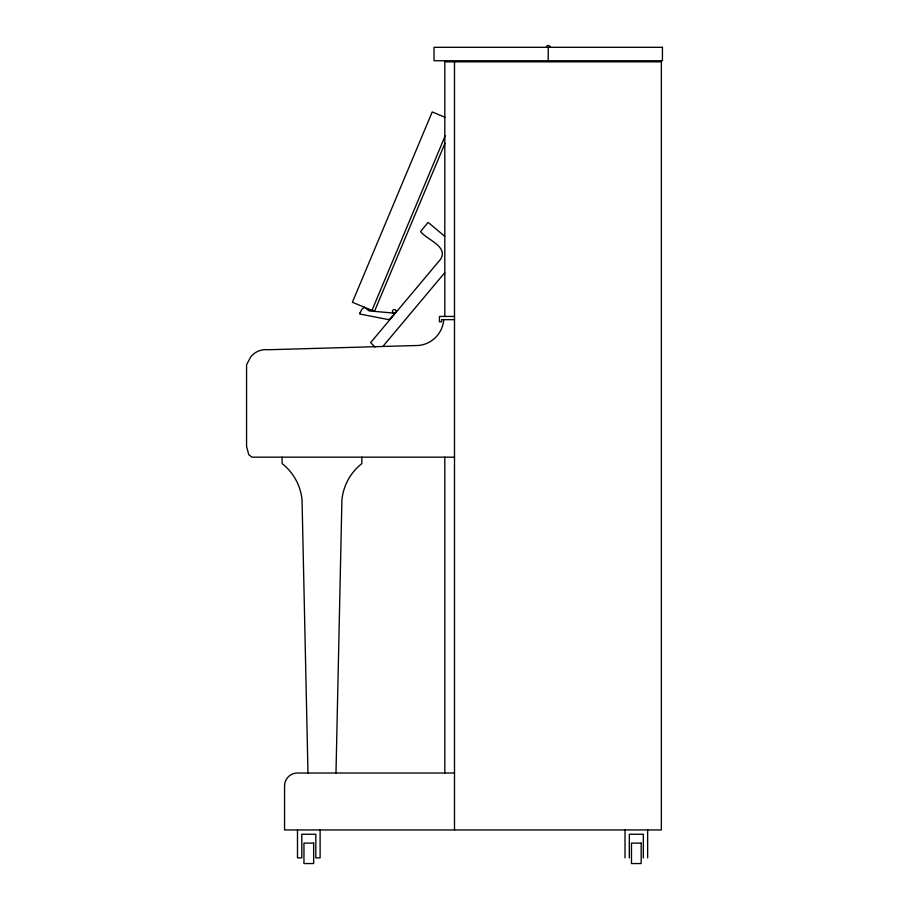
<?xml version="1.0" encoding="UTF-8"?>
<svg xmlns="http://www.w3.org/2000/svg" width="909" height="909" viewBox="0 0 909 909"><rect width="100%" height="100%" fill="white"/><g stroke="black" fill="none" stroke-linecap="round" stroke-linejoin="round"><path stroke-width="1.36" d="M335.989 773.014L341.909 500.143A52.404 52.404 0 0 1 361.85 463.624L361.85 457.17M371.963 310.401L445.228 135.748M444.978 143.304L374.44 311.435L352.397 302.243L432.218 111.955L445.069 117.306M383.019 346.284L444.774 272.677M454.5 316.434L439.422 316.434L439.422 321.809L441.569 321.809L441.569 319.661L454.5 319.661M454.5 457.17L251.952 457.17L248.782 454.727L246.566 446.433L246.566 364.782L250.736 356.907A19.18 19.18 0 0 1 268.11 349.749L418.947 345.443A27.986 27.986 0 0 0 443.74 319.661M454.5 773.014L297.493 773.014A12.908 12.908 0 0 0 284.551 785.899M444.728 236.295L428.162 222.398L420.56 231.465C426.23 239.601 449.126 246.419 440.411 259.474L370.633 342.625L375.019 347.079M307.981 773.014L302.049 500.143A52.404 52.404 0 0 0 282.12 463.624L282.12 457.17M647.64 829.951L647.64 857.88M643.333 857.88L643.333 834.246L629.323 834.246L629.323 857.88M625.017 829.951L625.017 857.88M548.229 47.325L548.229 60.755M454.5 61.835L454.5 829.951M444.808 316.434L444.808 61.835L661.354 61.835L661.354 829.951L284.562 829.951L284.562 785.899M444.808 457.17L444.808 773.014M320.116 829.951L320.116 857.88L315.809 857.88L315.809 834.246L301.799 834.246L301.799 857.88L297.493 857.88L297.493 829.951M546.343 47.325A1.886 1.886 0 0 1 548.229 45.45A1.886 1.886 0 0 1 550.115 47.325M359.964 312.957L359.759 314.014L388.279 319.559L390.041 318.957L394.995 313.196L369.134 310.912L364.543 307.276L361.987 309.162L359.964 312.957M662.434 47.325L434.025 47.325L434.025 60.755L662.434 60.755L662.434 47.325M313.65 843.12L303.958 843.12L303.958 863.55L313.65 863.55L313.65 843.12M641.175 843.12L631.482 843.12L631.482 863.55L641.175 863.55L641.175 843.12M393.142 312.878A1.886 1.886 0 0 0 396.199 311.753A1.886 1.886 0 0 0 393.711 309.662A1.886 1.886 0 0 0 393.142 312.878"/></g></svg>
